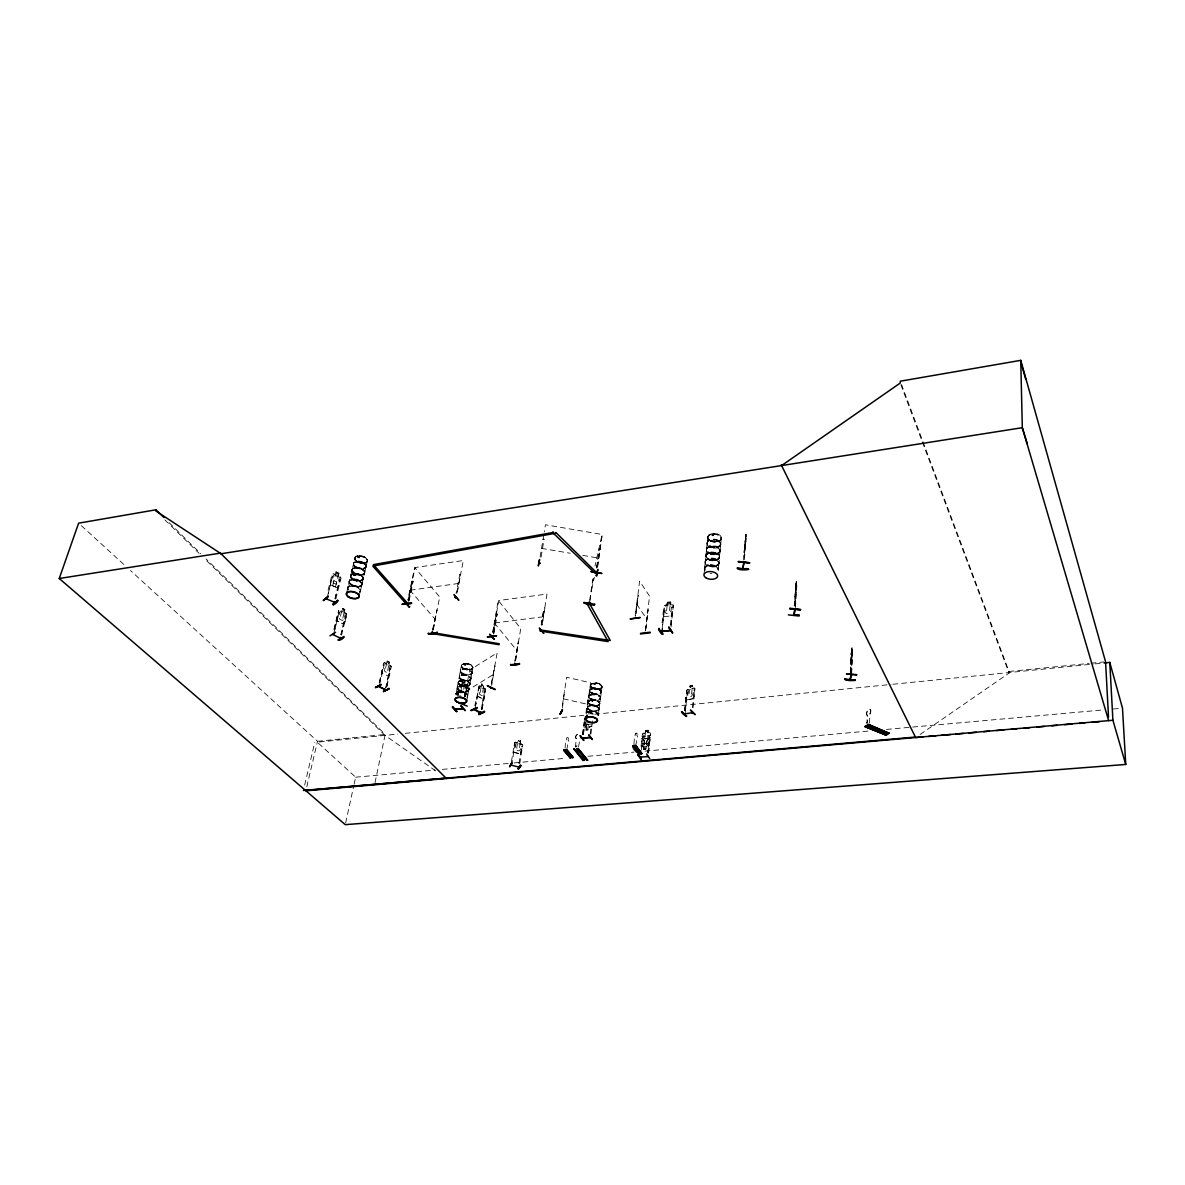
<?xml version="1.0" encoding="UTF-8"?>
<svg xmlns="http://www.w3.org/2000/svg" width="1185" height="1185" viewBox="0 0 1185 1185"><rect width="100%" height="100%" fill="white"/><g stroke="black" fill="none" stroke-linecap="round" stroke-linejoin="round"><path stroke-width="0.75" stroke-dasharray="5 3.75" d="M576.725 746.446L576.31 746.091M601.358 691.877L602.01 686.841A5.777 2.859 7.8 0 0 594.1 683.004A5.777 2.859 7.8 0 0 592.826 687.818A5.777 2.859 7.8 0 0 602.01 686.841M598.262 714.881L599.017 709.534A5.94 2.859 7.8 0 0 590.945 705.579A5.94 2.859 7.8 0 0 589.656 710.393A5.94 2.859 7.8 0 0 599.077 709.445L598.958 709.697A5.836 2.814 7.8 0 0 590.93 705.979A5.836 2.814 7.8 0 0 589.671 710.719A5.836 2.814 7.8 0 0 598.929 709.785M599.062 708.808L599.062 708.778A5.836 2.814 7.8 0 1 589.804 709.711A5.836 2.814 7.8 0 1 591.078 704.971A5.836 2.814 7.8 0 1 599.062 708.778L600.499 698.528M706.408 550.625L706.734 551.336M794.231 605.846L796.039 583.331M796.024 583.598L796.424 581.509L795.031 606.216M362.092 583.82L364.55 573.007M364.595 571.363L364.817 572.37L366.002 566.771M589.774 690.825L589.078 695.832M347.575 588.738L347.798 589.375A6.636 3.422 13.2 0 1 354.878 586.175A6.636 3.422 13.2 0 1 359.692 592.189L360.358 591.463M349.086 582.353L349.294 583.064M457.292 687.448L459.202 677.213M744.58 548.299L744.61 546.952M794.631 599.477L796.083 591.389L794.646 599.329M851.852 648.328L850.608 662.282M850.297 672.028L852.089 647.44L851.556 649.365M850.519 672.532L851.808 651.35L851.111 658.238M850.652 672.073L851.334 656.001M852.059 650.491L851.985 647.425M851.289 673.287L852.326 649.543L851.437 672.813M851.645 673.317L852.696 651.38M745.039 542.493L746.076 534.272L743.899 560.061M634.005 743.973L634.301 738.744A2.044 1.644 -37.1 0 1 635.027 735.885L635.323 733.722M745.38 544.226L744.076 552.803L744.239 550.373M744.195 552.817L744.224 550.462M351.827 570.8L352.049 571.466M795.639 587.345L795.283 592.796L795.565 591.167M794.602 605.89L796.039 585.538M796.246 584.575L796.32 581.494M795.15 605.683L796.601 583.509M795.402 607.579L796.838 585.405M795.268 595.388L795.89 590.041M363.514 578.147L360.225 574.488L353.752 573.392M869.464 723.072L869.997 713.444A3.229 1.748 -66.5 0 0 870.146 709.474A3.229 1.748 -66.5 0 0 867.227 711.133A3.229 1.748 -66.5 0 0 867.094 715.103L867.124 725.753M354.833 559.468C354.345 553.143 366.935 555.513 367.557 560.638L365.617 562.905L359.425 562.801M351.352 574.31L350.627 577.243C352.937 580.976 361.825 583.42 363.499 578.176M575.525 747.172L576.177 738.566A3.022 2.385 -39.1 0 1 577.406 734.448M743.513 560.016L745.261 540.345M745.943 534.257L744.787 545.915M744.387 559.675L746.283 538.123M852.104 657.186L850.637 664.592L851.704 660.534M565.067 748.179L565.467 743.025A2.014 1.585 -39.7 0 1 566.252 740.21L566.711 737.855L567.852 737.411M744.847 546.092L744.624 548.625M705.179 561.349L705.505 563.616M600.558 697.728A5.821 2.844 7.8 0 0 592.604 693.906A5.821 2.844 7.8 0 0 591.33 698.676A5.821 2.844 7.8 0 0 600.558 697.728L601.299 692.558M711 554.684C707.993 552.58 713.8 555.113 711.385 553.514M711.829 534.968L712.866 535.857M711.044 553.721L710.304 554.165L711.074 553.558M711.992 534.776C715.459 535.59 710.822 534.465 712.496 535.576M718.865 563.231L718.332 570.4M720.05 550.832A6.843 3.91 5.3 0 1 708.867 552.358A6.843 3.91 5.3 0 1 711.118 545.811A6.843 3.91 5.3 0 1 720.05 550.832L719.028 562.431M720.673 544.315L720.169 550.018M721.295 537.709L720.821 543.441M744.817 546.226L745.276 542.908M713.474 534.953L713.385 535.783L713.725 534.998M717.947 559.246L714.229 559.705L714.54 560.49M716.495 541.515L715.844 541.53M716.096 541.13L716.866 541.545L715.799 541.175M704.068 573.881L704.601 568.637M705.253 561.942L704.616 567.793M706.497 549.633L705.356 560.949M706.601 548.596L707.164 543.041M707.86 536.45L707.208 542.226M692.41 707.667L693.966 690.44L694.869 690.455L693.966 690.44M686.574 700.039L686.041 697.417L686.515 699.994L693.032 698.794L694.825 688.618L692.277 688.159L692.544 685.463L689.803 685.996L687.641 694.988L688.781 696.884L691.359 696.395L692.944 693.951L693.462 688.9L692.173 688.263M693.166 707.519L694.928 688.574L694.099 687.848L686.693 690.203L684.604 710.63M716.673 541.323L716.673 541.13M467.794 695.373L468.727 690.277M684.752 710.778L686.782 690.218L689.581 688.737M685.36 710.482L687.285 691.744L685.167 714.051M671.095 624.969L673.361 605.194L670.295 604.587L671.658 605.446L671.066 610.764L669.214 613.252L666.251 613.608L664.933 611.534L665.54 606.216L667.229 605.076C665.17 601.076 673.376 600.143 670.221 604.765L670.503 601.861M671.021 626.954L673.391 605.254L672.295 604.439L664.978 605.268L663.852 606.409L661.704 626.302M851.822 655.794L851.008 660.504L850.86 659.082M670.34 625.265L672.221 607.12L673.228 607.194L672.221 607.12M662.03 629.591L664.504 608.083L663.644 608.201L664.637 608.275L661.956 631.575M648.373 752.919L650.683 733.53L649.78 732.641L643.337 733.174L642.374 734.226L640.996 746.609M648.476 753.067L650.417 735.13L649.647 735.189L647.602 752.979L649.765 735.337L650.521 735.278M667.451 602.158L667.17 605.061L664.978 605.268M643.677 746.609L643.307 749.379L646.092 749.157L646.403 746.535M648.328 730.241L645.514 730.434L645.247 733.071L643.81 734.078L643.248 738.951L644.388 740.921L646.98 740.684L648.61 738.507L649.173 733.633L647.884 732.893L648.18 730.286L647.914 732.937L649.765 732.789M644.388 740.892L643.81 745.78L646.417 745.572L646.98 740.684M646.284 746.402L646.092 749.157L643.381 749.231L643.722 746.654L642.433 745.898L642.996 741.01L644.625 738.803L645.203 733.974L647.78 733.752L647.81 745.469L646.314 746.446M641.337 750.105L642.907 735.752L642.137 735.811L642.907 735.752M645.381 630.687L649.573 596.129L639.604 581.139L635.234 615.948M645.558 630.39L648.062 609.742L645.721 630.642M795.328 589.315L796.394 583.153M635.397 616.2L638.182 595.107L635.738 616.17M745.098 541.397L745.469 539.338M851.126 653.142L850.815 654.683M590.16 734.048L591.256 724.953M590.93 733.989L592.574 720.91M595.996 705.312L595.877 705.534M719.932 551.943A6.858 3.91 5.3 0 0 711 546.922A6.858 3.91 5.3 0 0 708.749 553.469A6.858 3.91 5.3 0 0 719.932 551.943L719.976 551.78M718.806 564.09L718.806 564.119A6.888 3.896 5.3 0 0 709.771 559.246A6.888 3.896 5.3 0 0 707.519 565.734A6.888 3.896 5.3 0 0 718.762 564.238L718.865 563.927M585.716 721.887L585.034 726.805L586.294 727.575M586.264 727.516L585.834 730.301L588.604 730.078L588.856 727.294M587.093 721.769L586.427 726.686L589.019 726.464M594.529 684.219C592.856 682.871 595.181 685.478 594.44 683.76M590.811 713.755L591.241 711L588.501 711.296M591.271 711.044L590.915 713.666L593.418 714.333M591.893 701.55L592.796 701.579L592.307 700.913M595.359 684.367L594.026 684.219M592.752 700.942L592.159 701.446M720.569 545.337A6.829 3.925 5.3 0 0 711.652 540.316A6.829 3.925 5.3 0 0 709.415 546.877A6.829 3.925 5.3 0 0 720.569 545.337L720.673 545.026M582.487 734.537L584.486 719.858M582.605 734.685L584.353 722.183L584.842 724.553L588.041 724.287M585.938 713.222L588.367 695.743M583.257 734.463L584.99 721.961M583.375 734.626L585.109 722.124M586.353 713.311L590.604 682.782L566.608 677.242L562.001 707.934M586.708 712.881L587.404 707.875M587.538 706.927L588.945 696.736L588.975 697.491M590.619 684.945L589.849 690.085M589.686 600.439L592.693 579.583M590.056 600.514L593.67 575.021M596.485 568.119L599.269 548.64L600.232 548.818L599.521 549.529L599.269 548.64M596.988 567.23L599.654 548.996M597.373 567.304L602.069 534.746L594.959 566.104M597.655 566.726L602.276 534.509L545.441 524.777L544.241 532.035M705.164 561.349L705.801 560.209M562.416 708.038L564.682 690.307M518.897 763.629L521.77 746.224L522.511 746.417L521.77 746.224M541.219 624.91L543.959 607.92L544.922 607.994L542.197 624.984M541.367 625.087L543.959 607.92M519.741 763.703L522.792 744.861L515.668 742.225M542.063 624.806L546.996 594.07L498.752 600.499L493.004 632.775M515.668 742.091L514.616 742.802L517.519 742.595L517.949 740.033L520.689 740.729L520.659 749.246L518.956 750.934L516.379 750.283L515.342 747.898L516.112 743.158L517.623 742.669M520.689 740.729L520.259 743.306L522.852 744.891L520.408 754.001L513.949 752.356L513.505 749.616M511.402 761.748L514.645 742.773L513.609 749.616M511.609 765.392L515.075 744.521L514.246 744.461L515.075 744.521M746.076 534.272L745.232 540.76M745.809 537.249L746.061 536.301M540.108 556.95L543.945 533.857M541.086 557.113L544.048 539.234L543.041 539.264L544.048 539.234M514.794 661.23L518.438 641.455L515.786 659.852M515.105 661.2L518.438 641.455M515.475 659.897L520.763 628.539L498.292 600.484L492.604 632.301M491.257 683.878L494.841 666L491.716 685.478M491.538 684.012L497.152 652.846L469.601 670.147L464.653 696.943M635.797 745.543L636.982 738.507A2.044 1.644 -37.1 0 0 636.923 735.722L637.145 733.559L636.064 733.041M481.258 709.148L484.65 691.136L481.466 709.06M481.91 709.489L485.302 691.477L484.458 691.225M482.117 709.385L485.643 689.877L485.05 688.515L479.481 685.656L474.785 705.816M481.569 683.893C480.932 690.707 480.562 680.249 483.998 685.093L483.376 687.789M492.916 632.257L496.559 614.526L495.863 614.082L497.137 614.008L493.715 634.227M493.316 632.746L496.471 614.289L497.285 614.185M493.567 634.034L497.137 614.008M478.621 686.174L477.555 696.276L483.125 699.165L484.472 696.943M475.126 707.949L478.888 688.115L475.97 704.275M464.416 695.965L466.816 686.915L465.305 696.039M464.55 696.128L466.075 687.004M469.66 684.989C464.905 686.841 467.379 686.633 460.802 685.567M465.113 696.661L467.675 682.797L465.379 696.795M466.742 701.002L467.616 696.321M472.889 667.51L472.015 672.636M462.728 682.042L462.194 681.182M465.409 664.444L464.816 665.037M462.061 685.063L462.55 682.442M468.89 669.258C472.237 668.34 464.624 672.487 461.291 665.703L461.558 664.918C464.787 662.282 471.808 663.319 473.008 667.599L471.008 669.436L469.23 669.051M461.439 665.6L460.461 670.577M457.44 694.973L459.084 686.174L457.588 695.136M458.328 695.047L459.528 687.73M461.172 681.582L462.343 681.953M456.936 593.241L463.32 560.52L415.135 567.526L408.218 599.906M457.425 591.73L460.609 574.384L459.78 574.503L456.092 593.359M578.487 746.905L580.161 738.314M566.741 749.735L568.059 742.802A2.014 1.585 -39.7 0 0 568.089 740.047L568.415 737.974M432.54 629.946L436.865 609.979L433.266 630.39M432.851 629.902L436.865 609.979M432.955 630.42L439.709 596.988L414.661 567.511L407.758 599.891M375.023 782.633L385.199 734.463L206.027 558.861M386.769 686.574L390.132 668.147L385.688 688.026M386.962 686.471L391.198 666.903L390.62 665.526L384.755 662.593L383.822 663.2M408.188 600.395L412.38 581.435L413.18 581.331L408.855 601.684M408.499 600.351L412.484 581.687L411.743 581.228L412.484 581.687M408.677 601.491L413.017 581.139L412.202 581.242M387.139 660.934L386.517 663.6L385.14 663.807L384.073 668.725L384.858 671.48L387.199 672.665L388.902 671.184L389.954 666.266L388.902 664.755L389.406 662.163M388.902 664.755L389.569 662.089L387.08 660.815L386.517 663.437M385.88 687.922L390.132 668.147M379.259 682.797L383.362 664.711L384.044 665.052L379.17 686.752M379.452 682.708L383.807 663.096L384.755 662.593M345.65 822.894L353.723 785.966M354.108 784.218L355.648 777.182L317.299 742.195L397.893 734.078M795.92 585.005L796.127 583.435M591.611 589.3L594.366 577.273M596.722 566.978L598.692 558.387M364.165 563.127L363.143 563.023M359.218 595.907L360.373 590.945M361.84 584.62L360.64 590.204L360.433 589.33M367.439 560.535L366.239 565.986M306.782 786.825L317.506 741.306L130.483 570.548M359.751 580.309L358.936 580.68L359.988 580.754M363.899 562.993L363.099 562.786L363.78 563.275M344.124 612.364L344.939 609.579L342.287 608.186L341.65 611.06L340.154 611.238L338.954 616.289L339.769 619.163L342.258 620.466L344.109 618.985L345.309 613.919L344.302 612.275M354.404 574.784L353.782 575.258L355.263 574.977M357.633 557.143L358.862 557.439M304.663 785.107L314.795 742.284M340.836 634.79L345.457 615.889L341.028 634.671M354.789 574.592L355.411 575.273M358.611 557.661L359.292 557.143L358.462 556.817M341.576 635.16L346.642 614.615M345.013 621.903L346.731 614.63L346.02 613.178L339.754 609.979L338.762 610.586M334.14 629.22L338.732 610.468M344.939 621.844L343.398 624.184L337.118 620.925L338.821 610.542M333.889 633.131L338.969 612.497L338.051 612.23L333.963 629.339M334.881 629.605L338.969 612.497M346.598 592.9L355.011 557.542M335.488 586.96L338.969 573.051L336.007 571.718L332.704 585.731M338.303 575.806L338.969 573.051M334.97 598.795L339.769 579.45L335.133 598.662M335.799 599.151L341.028 578.117L340.214 576.665L333.252 573.614L332.067 574.177L327.267 593.478M351.797 570.311L352.76 568.519M353.5 563.201L353.53 565.275M347.531 588.234L347.975 587.005M350.419 576.236L353.737 573.392L351.323 574.562M327.238 597.344L332.526 576.236L331.696 575.866M328.245 593.7L332.526 576.236M353.456 575.081L354.611 574.681M359.573 557.617L358.329 556.654M366.032 567.156L366.032 565.126M364.595 573.392L364.832 572.518M360.418 591.315L360.655 590.441M361.884 584.99L362.121 584.131M635.308 734.019L636.108 733.1M719.576 557.439L718.969 558.668L719.295 555.558M705.771 555.321L710.393 552.24M459.35 676.487L460.298 671.273L460.417 672.043M365.78 567.645A6.473 3.407 13.4 0 0 358.018 562.06A6.473 3.407 13.4 0 0 355.159 567.393A6.473 3.407 13.4 0 0 365.78 567.645L365.943 567.334A6.577 3.466 13.4 0 0 358.077 561.631A6.577 3.466 13.4 0 0 355.174 567.052A6.577 3.466 13.4 0 0 365.958 567.304L365.884 567.422M352.345 574.014L353.678 573.673A6.488 3.392 13.3 0 0 364.328 573.866L364.491 573.57A6.592 3.451 13.3 0 0 356.611 567.882A6.592 3.451 13.3 0 0 353.693 573.273A6.592 3.451 13.3 0 0 364.506 573.54L363.839 574.295M361.632 585.479A6.518 3.377 13.3 0 0 353.797 579.939A6.518 3.377 13.3 0 0 350.938 585.212A6.518 3.377 13.3 0 0 361.632 585.479L361.692 585.301M851.526 650.298L851.822 649.276M851.023 653.202L852.43 649.543M851.956 650.417L852.415 649.647M470.756 679.242L468.934 689.744M720.11 551.558L719.488 552.58L720.036 551.662A6.962 3.985 5.3 0 1 708.719 553.128A6.962 3.985 5.3 0 1 711 546.478A6.962 3.985 5.3 0 1 720.08 551.573L719.858 549.129M471.867 673.273L470.919 678.546M456.151 693.506L457.129 688.204L457.247 688.944M460.269 670.947L460.743 669.94M459.632 675.835L459.306 677.953M458.106 682.471L458.447 681.523M457.084 687.833L457.514 686.915M455.958 693.817L456.358 692.944M461.069 681.538L462.017 681.301M461.439 681.538L462.254 681.301M363.277 579.05L360.136 580.976M471.571 674.013L472.045 673.006M470.489 679.909L470.949 678.916M469.615 685.197L469.971 684.249M468.934 689.907L468.564 690.722M693.032 698.794L694.188 695.847M360.21 591.641L360.196 591.67A6.547 3.362 13.2 0 0 353.945 586.427A6.547 3.362 13.2 0 0 347.783 589.715M649.884 740.536L648.639 743.217L649.765 740.477M641.766 739.025L642.981 736.315L649.499 735.781L650.091 738.359L649.424 735.87M641.855 739.04L643.07 736.433L649.543 735.826M671.125 615.889L672.547 612.912L671.125 615.889L663.63 616.763L663.008 614.097M464.431 695.017C467.942 688.13 463.705 699.313 459.691 695.565M349.412 580.798L349.99 580.132M601.299 692.558L601.313 692.529A5.895 2.903 7.8 0 0 593.3 688.559A5.895 2.903 7.8 0 0 591.996 693.432A5.895 2.903 7.8 0 0 601.358 692.455L600.913 693.225M589.745 690.262L590.219 689.433M588.915 696.202L589.404 695.373M588.115 701.905L589.33 700.365M587.375 707.252L587.849 706.453M598.084 688.841L597.699 688.9M595.329 705.742C598.129 705.282 590.115 706.749 588.56 703.549L588.16 702.512L590.486 704.69L596.277 705.653M600.114 699.165L600.602 698.35A5.91 2.888 7.8 0 0 592.47 694.499A5.91 2.888 7.8 0 0 591.182 699.357A5.91 2.888 7.8 0 0 600.558 698.395M599.447 704.601L599.891 702.883M598.632 710.215L599.092 709.43M361.706 585.301L361.795 585.168A6.621 3.422 13.3 0 0 353.871 579.509A6.621 3.422 13.3 0 0 350.953 584.872A6.621 3.422 13.3 0 0 361.81 585.138L361.158 585.879M585.434 726.449L588.027 724.109L589.152 726.375L589.982 726.049M707.075 547.885L706.393 550.373M520.363 753.897L521.696 751.631M705.134 566.904L704.823 570.341A7.006 3.94 5.4 0 1 710.881 565.408A7.006 3.94 5.4 0 1 718.258 570.563M718.317 564.845L718.688 561.453M388.265 676.087L389.643 673.954M389.776 673.984L388.295 676.205L382.414 673.228L382.207 670.206M513.949 752.356L520.393 753.853M718.984 558.431L714.703 560.475M707.712 541.308L707.371 544.73M467.468 696.706L467.69 694.795M720.139 545.929L720.495 542.523M337.444 587.79L339.132 585.508M330.63 584.709L330.393 581.613L330.482 584.812L337.488 587.923L339.221 585.568M591.67 687.389L590.486 685.048C592.915 681.39 601.343 682.412 602.113 686.959L600.928 688.292L598.366 688.47M353.545 563.068L354.241 562.283M359.099 557.735L359.025 557.424M347.812 587.227L348.479 586.486M365.291 568.074L365.987 567.289M642.463 734.256L645.336 733.145L645.514 730.434M648.225 746.254L649.173 745.306M459.128 686.219L461.987 684.989M591.893 726.242L584.353 727.768L583.538 726.968M591.848 726.198L588.945 727.383L590.411 726.346M340.436 579.954L339.621 579.598M458.402 681.745L459.113 680.916M335.281 574.532L333.696 574.873L332.422 580.058L333.37 582.946L336.155 584.175L338.184 582.62L339.428 577.45L338.169 575.866M330.482 584.812L337.532 587.879M340.169 576.71L340.865 578.161M712.259 534.628L712.244 535.427M709.963 553.736L710.867 553.543M706.201 557.024L709.682 559.69L714.777 560.105M588.53 701.179L590.382 700.187M599.462 704.408L595.996 705.949M920.153 734.433L1009.057 673.11L1009.028 671.495L901.592 384.651M465.661 691.507L493.33 674.561M495.108 666.118L494.352 666.281M336.94 617.785L337.177 620.881L343.428 624.021M346.02 613.178L346.731 614.63M346.005 616.378L345.279 615.993M866.413 722.82L867.553 722.361L866.605 722.894M384.044 665.052L383.17 664.815M390.62 665.526L391.302 666.903M382.414 673.228L382.355 670.206M355.278 575.525L353.708 575.362M478.236 687.774L478.888 688.115M483.465 687.744L484.458 689.255L483.584 694.158L482.028 695.654L479.807 694.499L479.007 691.773L479.881 686.856L481.228 686.604M485.657 689.907L485.006 688.589M708.763 552.595L706.393 554.047L705.712 556.091M464.801 664.311L464.95 665.081M710.97 554.462L711.726 554.521M714.822 560.327L713.177 560.549M459.084 681.123C462.402 679.153 467.853 680.116 469.808 683.626M459.099 681.153L462.817 680.397L467.245 681.39M462.861 681.716L461.483 681.997M468.964 685.597L462.224 685.834L458.269 683.108M589.33 700.35L594.766 699.772L599.432 702.275L594.722 700.024L590.397 700.157M598.692 704.986L595.877 705.949M356.552 556.224L357.885 555.883M708.749 552.788A6.962 3.985 5.3 0 0 720.11 551.232A6.962 3.985 5.3 0 0 711.044 546.137A6.962 3.985 5.3 0 0 708.749 552.788L712.155 552.417M465.72 665.259L464.846 665.229M689.937 686.115L692.499 685.611M686.589 699.891L692.929 698.661M595.122 684.634L594.233 684.604M410.306 590.174L458.847 583.42M460.772 574.592L459.78 574.503M494.738 622.954L543.352 616.763M667.496 602.217L670.651 601.817M467.201 685.3L464.639 684.634L465.113 682.012L462.431 682.323L459.602 690.929L460.55 692.884L463.068 692.618L464.801 690.351L465.705 685.448L464.683 684.678M466.416 684.486L460.121 685.137M466.209 687.167L466.964 687.078M317.506 741.306L385.199 734.463M1009.028 671.495L1089.178 663.407M1090.985 663.215L1103.739 661.941M405.255 733.337L583.761 715.37M594.796 714.259L891.076 684.426M892.912 684.249L1093.266 664.074M1095.103 663.896L1104.287 662.963M355.648 777.182L434.91 770.043M442.286 769.391L512.335 763.081M514.186 762.918L565.793 758.267M587.923 756.282L634.005 752.134M645.055 751.142L868.101 731.071M886.543 729.412L1104.064 709.845M1113.278 709.015L1120.654 708.349M588.19 713.933L592.663 713.459L593.552 714.333M591.285 724.079L584.768 724.642M584.398 727.812L586.19 727.664M642.151 743.602L648.55 743.084M648.639 743.217L642.077 743.691L641.559 741.217M712.555 534.716L713.326 535.072M359.114 557.868L358.359 557.794M362.728 563.334L364.269 563.245M710.496 552.136A6.843 3.881 5.3 0 1 719.413 557.113A6.843 3.881 5.3 0 1 708.26 558.624A6.843 3.881 5.3 0 1 710.496 552.136L715.725 552.728L718.466 554.254M363.202 577.391L360.151 574.755L353.693 573.644A6.488 3.392 13.3 0 1 356.552 568.296A6.488 3.392 13.3 0 1 364.328 573.866M354.907 575.658L354.152 575.584M360.181 580.754L353.752 579.658L350.701 577.021M464.535 663.585L465.972 663.526A5.806 2.859 10.4 0 1 472.608 668.207A5.806 2.859 10.4 0 1 462.876 667.881A5.806 2.859 10.4 0 1 466.016 663.556M598.543 689.003L591.7 687.404M712.985 534.642L712.17 534.924M712.155 552.388L718.451 554.536M713.177 560.579L708.126 559.32L705.727 556.12M355.307 573.57A6.488 3.377 13.3 0 1 363.099 579.109A6.488 3.377 13.3 0 1 352.449 578.843A6.488 3.377 13.3 0 1 355.307 573.57L356.922 573.747M541.53 548.374L570.222 553.247M582.768 555.395L598.899 558.135M563.408 698.809L587.597 704.334M595.566 688.87L592.781 688.026A5.821 2.874 7.8 0 1 594.07 683.167A5.821 2.874 7.8 0 1 602.024 687.033A5.821 2.874 7.8 0 1 592.781 688.011M361.084 563.171L356.552 561.409L354.641 558.505M598.514 683.434L599.832 683.952M362.773 556.358L364.328 556.965M869.997 713.444L870.16 713.518A3.229 1.748 -66.5 0 0 870.308 709.548A3.229 1.748 -66.5 0 0 867.39 711.193A3.229 1.748 -66.5 0 0 867.242 715.177L867.272 722.272M333.918 580.709L336.703 581.953M336.022 571.896L338.791 573.14M335.177 575.54L337.947 576.784M477.629 696.217L483.154 699.017M342.287 608.364L344.776 609.653M460.817 685.537L458.225 683.345M467.231 681.419L469.275 682.827M470.356 664.548L471.511 665.215M356.566 561.379L357.885 562.164M357.988 557.468L357.663 557.291M706.941 558.194L708.141 559.29A6.888 3.925 5.3 0 0 719.399 557.779A6.888 3.925 5.3 0 0 710.408 552.758A6.888 3.925 5.3 0 0 708.156 559.29M435.621 770.828L385.007 735.381L204.412 558.565M81.35 525.666L125.032 565.556M169.144 522.703L200.754 553.691M164.863 519.845L199.139 553.395M457.766 693.21L458.151 695.788M409.832 590.16L435.206 619.311M718.495 554.284L719.28 555.528M494.278 622.94L517.03 650.669M575.792 746.135L576.991 745.913M721.087 536.716C718.614 531.428 704.142 532.954 708.793 539.679C711.874 542.967 722.657 542.908 721.102 536.731M576.177 738.566L576.251 738.655A3.022 2.385 -39.1 0 1 578.043 734.033M640.937 746.046L641.811 746.891L648.299 746.387L649.291 745.38M636.7 604.276L646.788 619.103M469.349 682.59L469.971 684.189M599.477 702.053L599.847 703.875M590.5 685.834L590.915 686.619M718.051 568.163L718.362 569.007M900.881 384.755L1009.057 673.11M599.092 708.334L599.136 709.252M598.262 714.288L598.321 715.266M361.899 582.976L362.121 583.983M663.082 614.008L663.748 616.718M466.816 697.269A5.984 2.844 10.3 0 0 462.95 692.307A5.984 2.844 10.3 0 0 456.092 694.795L456.003 694.277A5.881 2.8 10.3 0 1 463.602 692.899A5.881 2.8 10.3 0 1 466.668 697.58M455.958 693.98L456.106 694.914M457.084 687.996L457.232 688.944M458.151 682.293L458.21 683.315M469.852 683.419L469.912 684.441M470.815 677.776L470.963 678.753M471.897 671.865L472.045 672.843M795.076 593.759L795.135 595.151M587.404 707.756L587.434 708.526L587.36 707.415M588.886 696.365L588.901 697.121M588.145 701.727L588.115 702.735M589.789 691.551L589.715 690.425L589.715 691.196M850.519 662.208L850.637 664.592M601.358 691.136L601.417 692.262M600.558 697.076L600.617 698.202M456.817 694.914A5.881 2.814 10.3 0 1 458.491 691.581A5.881 2.814 10.3 0 1 465.972 692.825A5.881 2.814 10.3 0 1 466.86 696.573M456.151 694.499A5.984 2.859 10.3 0 1 463.009 691.996A5.984 2.859 10.3 0 1 466.86 696.958M711.874 573.688A6.903 3.881 5.4 0 1 710.082 573.51M704.882 570.652A6.903 3.881 5.4 0 1 709.948 565.882A6.903 3.881 5.4 0 1 718.228 569.941M704.971 569.541A6.917 3.881 5.4 0 1 710.956 564.727A6.917 3.881 5.4 0 1 718.243 569.822M704.853 569.941A7.006 3.94 5.4 0 1 710.911 565.067A7.006 3.94 5.4 0 1 718.303 570.222M348.701 589.597A6.532 3.362 13.2 0 1 350.079 585.479A6.532 3.362 13.2 0 1 358.314 586.856A6.532 3.362 13.2 0 1 359.766 591.448M348.523 589.967A6.636 3.422 13.2 0 1 349.93 585.79A6.636 3.422 13.2 0 1 358.3 587.197A6.636 3.422 13.2 0 1 359.766 591.863M587.701 712.644A5.866 2.814 7.8 0 1 594.544 712.452A5.866 2.814 7.8 0 1 598.129 715.799M586.96 712.526A5.94 2.844 7.8 0 1 593.937 711.548A5.94 2.844 7.8 0 1 598.307 715.148M587.093 712.215A5.851 2.8 7.8 0 1 594.677 711.444A5.851 2.8 7.8 0 1 597.877 715.459M587.686 712.274A5.955 2.844 7.8 0 1 594.618 712.067A5.955 2.844 7.8 0 1 598.262 715.459M691.951 686.1L690.203 687.33L691.951 686.1M692.084 689.166L691.566 694.217L689.003 694.721L689.522 689.67L692.084 689.166M669.925 602.41L669.806 603.358L667.91 603.595L668.014 602.647L669.925 602.41M670.073 605.654L669.481 610.956L666.518 611.327L667.111 606.024L670.073 605.654M644.033 747.928L643.929 748.816L645.603 748.683L645.692 747.809L644.033 747.928M646.018 730.908L645.914 731.767L647.573 731.634L647.677 730.76L646.018 730.908M586.575 728.849L586.457 729.723L588.13 729.59L588.249 728.701L586.575 728.849M588.945 711.726L588.827 712.585L590.486 712.437L590.604 711.578L588.945 711.726M517.475 743.513L516.719 748.253L519.282 748.905L520.037 744.165L517.475 743.513M518.423 740.684L519.934 741.943L518.423 740.684M481.066 687.478L480.192 692.381L482.399 693.536L483.273 688.633L481.066 687.478M482.014 684.634L483.273 686.248L482.014 684.634M461.854 685.878L460.935 690.781L463.453 690.5L464.372 685.611L461.854 685.878M462.876 682.782L462.713 683.656L464.49 682.604L462.876 682.782M387.465 661.585L388.769 663.23L387.465 661.585M388.71 665.629L387.658 670.547L385.318 669.362L386.384 664.444L388.71 665.629M471.823 673.391L471.837 673.421A5.925 2.903 10.3 0 1 461.809 673.154A5.925 2.903 10.3 0 1 465.009 668.77A5.925 2.903 10.3 0 1 471.749 673.51L471.837 673.332M470.741 679.301L470.741 679.331A5.94 2.888 10.3 0 1 460.698 679.049A5.94 2.888 10.3 0 1 463.898 674.695A5.94 2.888 10.3 0 1 470.652 679.405L470.741 679.272M344.287 609.845L344.065 610.734L342.465 609.905L342.687 609.001L344.287 609.845M343.976 613.223L342.776 618.289L340.288 616.985L341.487 611.934L343.976 613.223M349.249 581.05L349.027 581.924L349.264 581.05M336.466 572.533L336.244 573.466L338.021 574.251L338.243 573.333L336.466 572.533M643.366 739.707L644.847 742.654L642.744 745.809L645.381 743.217L647.395 745.439L646.003 742.58L648.195 739.41L645.469 742.062L643.366 739.707M647.217 738.625L644.625 738.833L647.217 738.596M460.654 679.686A5.851 2.844 10.3 0 0 470.445 680.027A5.851 2.844 10.3 0 0 463.794 675.391A5.851 2.844 10.3 0 0 460.654 679.686M460.639 679.361A5.94 2.888 10.3 0 0 470.593 679.716A5.94 2.888 10.3 0 0 463.839 674.991A5.94 2.888 10.3 0 0 460.639 679.361M459.721 684.634A5.851 2.829 10.3 0 0 469.527 684.989A5.851 2.829 10.3 0 0 462.876 680.368A5.851 2.829 10.3 0 0 459.721 684.634M459.795 684.293A5.836 2.814 10.3 0 0 469.571 684.649A5.836 2.814 10.3 0 0 462.935 680.042A5.851 2.829 10.3 0 0 459.795 684.308A5.851 2.829 10.3 0 0 469.586 684.663A5.851 2.829 10.3 0 0 462.935 680.042A5.836 2.814 10.3 0 0 459.795 684.293M462.787 668.37A5.806 2.859 10.4 0 0 472.504 668.695A5.806 2.859 10.4 0 0 465.927 664.059A5.806 2.859 10.4 0 0 462.787 668.37M462.817 668.073A5.851 2.874 10.4 0 0 472.608 668.399A5.851 2.874 10.4 0 0 465.972 663.718A5.851 2.874 10.4 0 0 462.817 668.073M461.75 673.465A5.925 2.903 10.3 0 0 471.689 673.806A5.925 2.903 10.3 0 0 464.95 669.081A5.925 2.903 10.3 0 0 461.75 673.465M460.832 678.694A5.851 2.844 10.3 0 0 470.638 679.035A5.851 2.844 10.3 0 0 463.987 674.398A5.851 2.844 10.3 0 0 460.832 678.694M461.75 673.776A5.836 2.859 10.3 0 0 471.541 674.117A5.836 2.859 10.3 0 0 464.905 669.466A5.836 2.859 10.3 0 0 461.75 673.776M461.943 672.799A5.836 2.859 10.3 0 0 471.719 673.139A5.836 2.859 10.3 0 0 465.083 668.473A5.836 2.859 10.3 0 0 461.943 672.799M459.632 685.182A5.836 2.814 10.3 0 0 469.408 685.537A5.836 2.814 10.3 0 0 462.772 680.931A5.836 2.814 10.3 0 0 459.632 685.182M458.58 690.337A5.969 2.859 10.3 0 0 468.579 690.707A5.969 2.859 10.3 0 0 461.78 686.011A5.969 2.859 10.3 0 0 458.58 690.337M458.595 690.662A5.881 2.814 10.3 0 0 468.43 691.018A5.881 2.814 10.3 0 0 461.735 686.411A5.881 2.814 10.3 0 0 458.595 690.662M458.639 690.025A5.969 2.859 10.3 0 0 468.638 690.396A5.969 2.859 10.3 0 0 461.839 685.7A5.969 2.859 10.3 0 0 458.639 690.025M458.773 689.67A5.866 2.814 10.3 0 0 468.608 690.025A5.866 2.814 10.3 0 0 461.928 685.404A5.866 2.814 10.3 0 0 458.773 689.67M708.2 559.053A6.858 3.896 5.3 0 0 719.384 557.542A6.858 3.896 5.3 0 0 710.452 552.551A6.858 3.896 5.3 0 0 708.2 559.053M710.082 540.286A6.799 3.94 5.2 0 0 721.191 538.731A6.799 3.94 5.2 0 0 712.318 533.709A6.799 3.94 5.2 0 0 710.082 540.286M710.037 540.834A6.784 3.925 5.2 0 0 721.117 539.293A6.784 3.925 5.2 0 0 712.274 534.272A6.799 3.94 5.2 0 0 710.022 540.849A6.799 3.94 5.2 0 0 721.132 539.308A6.799 3.94 5.2 0 0 712.259 534.287A6.784 3.925 5.2 0 0 710.037 540.834M709.385 546.537A6.947 3.999 5.3 0 0 720.717 544.981A6.947 3.999 5.3 0 0 711.667 539.871A6.947 3.999 5.3 0 0 709.385 546.537M709.415 546.196A6.947 3.999 5.3 0 0 720.747 544.641A6.947 3.999 5.3 0 0 711.696 539.53A6.947 3.999 5.3 0 0 709.415 546.196M709.519 545.781A6.829 3.925 5.3 0 0 720.673 544.241A6.829 3.925 5.3 0 0 711.77 539.219A6.829 3.925 5.3 0 0 709.519 545.781M708.156 559.601A6.843 3.881 5.3 0 0 719.325 558.105A6.843 3.881 5.3 0 0 710.393 553.114A6.843 3.881 5.3 0 0 708.156 559.601M707.489 565.393A6.991 3.955 5.3 0 0 718.91 563.867A6.991 3.955 5.3 0 0 709.785 558.802A6.991 3.955 5.3 0 0 707.489 565.393M707.534 565.052A6.991 3.955 5.3 0 0 718.939 563.527A6.991 3.955 5.3 0 0 709.815 558.461A6.991 3.955 5.3 0 0 707.534 565.052M707.638 564.623A6.888 3.896 5.3 0 0 718.865 563.127A6.888 3.896 5.3 0 0 709.889 558.12A6.888 3.896 5.3 0 0 707.638 564.623M356.641 561.157A6.443 3.422 13.4 0 0 367.217 561.409A6.443 3.422 13.4 0 0 359.499 555.809A6.473 3.436 13.4 0 0 356.611 561.186A6.473 3.436 13.4 0 0 367.231 561.423A6.473 3.436 13.4 0 0 359.485 555.824A6.443 3.422 13.4 0 0 356.641 561.157M352.552 578.487A6.473 3.377 13.3 0 0 363.158 578.754A6.473 3.377 13.3 0 0 355.396 573.214A6.473 3.377 13.3 0 0 352.552 578.487M356.522 561.675A6.429 3.407 13.4 0 0 367.083 561.927A6.429 3.407 13.4 0 0 359.381 556.343A6.429 3.407 13.4 0 0 356.522 561.675M353.93 572.562A6.488 3.407 13.3 0 0 364.565 572.829A6.503 3.407 13.3 0 0 356.789 567.245A6.503 3.407 13.3 0 0 353.915 572.562A6.503 3.407 13.3 0 0 364.58 572.829A6.488 3.407 13.3 0 0 356.803 567.26A6.488 3.407 13.3 0 0 353.93 572.562M353.767 572.947A6.592 3.451 13.3 0 0 364.58 573.214A6.592 3.451 13.3 0 0 356.685 567.556A6.592 3.451 13.3 0 0 353.767 572.947M355.248 566.741A6.577 3.466 13.4 0 0 366.032 566.993A6.577 3.466 13.4 0 0 358.166 561.32A6.577 3.466 13.4 0 0 355.248 566.741M355.396 566.341A6.473 3.407 13.4 0 0 366.017 566.593A6.473 3.407 13.4 0 0 358.27 561.009A6.473 3.407 13.4 0 0 355.396 566.341M352.33 579.421A6.473 3.377 13.3 0 0 362.951 579.687A6.473 3.377 13.3 0 0 355.174 574.147A6.473 3.377 13.3 0 0 352.33 579.421M352.375 579.095A6.532 3.407 13.3 0 0 363.069 579.361A6.532 3.407 13.3 0 0 355.248 573.777A6.532 3.407 13.3 0 0 352.375 579.095M351.027 584.546A6.621 3.436 13.3 0 0 361.884 584.812A6.621 3.436 13.3 0 0 353.945 579.184A6.621 3.436 13.3 0 0 351.027 584.546M351.19 584.146A6.518 3.377 13.3 0 0 361.869 584.427A6.518 3.377 13.3 0 0 354.048 578.872A6.518 3.377 13.3 0 0 351.19 584.146M591.182 699.683A5.821 2.844 7.8 0 0 600.425 698.72A5.821 2.844 7.8 0 0 592.456 694.899A5.821 2.844 7.8 0 0 591.182 699.683M590.5 704.66A5.821 2.829 7.8 0 0 599.728 703.727A5.821 2.829 7.8 0 0 591.774 699.905A5.821 2.829 7.8 0 0 590.5 704.66M590.56 704.32A5.806 2.814 7.8 0 0 599.773 703.372A5.806 2.814 7.8 0 0 591.833 699.58A5.806 2.814 7.8 0 0 590.56 704.32M592.767 688.307A5.777 2.859 7.8 0 0 601.936 687.33A5.777 2.859 7.8 0 0 594.041 683.493A5.777 2.859 7.8 0 0 592.767 688.307A5.762 2.844 7.8 0 0 601.936 687.33A5.762 2.844 7.8 0 0 594.041 683.508A5.762 2.844 7.8 0 0 592.767 688.307M592.011 693.743A5.806 2.844 7.8 0 0 601.225 692.781A5.806 2.844 7.8 0 0 593.285 688.944A5.806 2.844 7.8 0 0 592.011 693.743M591.226 699.061A5.91 2.888 7.8 0 0 600.602 698.083A5.91 2.888 7.8 0 0 592.515 694.203A5.91 2.888 7.8 0 0 591.226 699.061M592.041 693.136A5.895 2.903 7.8 0 0 601.402 692.158A5.895 2.903 7.8 0 0 593.329 688.248A5.895 2.903 7.8 0 0 592.041 693.136M592.144 692.766A5.806 2.859 7.8 0 0 601.358 691.788A5.806 2.859 7.8 0 0 593.418 687.952A5.806 2.859 7.8 0 0 592.144 692.766M590.441 705.208A5.806 2.814 7.8 0 0 599.654 704.26A5.806 2.814 7.8 0 0 591.7 700.468A5.806 2.814 7.8 0 0 590.441 705.208M590.456 704.897A5.851 2.844 7.8 0 0 599.743 703.949A5.851 2.844 7.8 0 0 591.73 700.128A5.851 2.844 7.8 0 0 590.456 704.897M589.7 710.082A5.94 2.859 7.8 0 0 599.106 709.148A5.94 2.859 7.8 0 0 590.989 705.268A5.94 2.859 7.8 0 0 589.7 710.082"/><path stroke-width="1.5" d="M800.542 609.786L789.714 608.586M407.388 604.35L408.529 603.609M851.778 674.62L850.193 679.716L850.386 678.546M650.15 632.197L640.492 633.338M855.14 679.775C855.688 680.931 843.927 681.138 844.935 678.649M856.696 674.65L846.446 673.85L856.696 674.976M749.631 562.949L738.433 561.409M515.12 664.296L514.72 663.17M456.358 597.699L455.277 597.033M738.403 561.779L749.675 562.771L738.388 561.912M789.728 608.246L800.556 609.416M793.624 614.585L799.223 615.208L799.12 616.037L788.351 614.867M644.981 633.264L644.966 632.375M737.411 567.704C736.181 571.333 755.911 569.481 745.38 568.563M855.022 680.516L844.831 679.405M855.111 680.175L844.905 679.049M799.208 615.296L793.831 614.719M695.002 714.318L690.825 710.2M492.205 637.249L493.286 636.093M691.64 712.615L692.692 712.674L691.699 712.052M691.862 712.215L692.647 712.659L684.204 713.992M686.441 716.318C677.879 706.527 682.56 715.325 686.589 715.903M591.078 571.792L601.921 573.466L591.122 571.422M668.933 627.221L672.532 632.686M672.591 632.716L668.903 627.546M672.473 633.175L668.873 627.191M669.569 629.857L669.688 630.42M647.988 756.43L647.173 755.971M661.985 631.62L662 630.761M659.127 628.361C657.438 629.294 662.282 635.575 662.815 633.842M649.78 758.593L646.61 753.956M641.115 759.2L638.019 754.667L641.218 758.859M640.552 756.489L639.604 757.082M640.004 617.415L630.079 618.94L639.944 617.755M592.219 739.218L588.827 734.833M589.582 737.633L589.538 736.922M586.975 715.148L584.62 719.754L586.96 715.503M583.672 740.373L580.25 735.589L583.746 739.929M585.375 716.925L585.657 717.784M584.205 602.247C582.99 604.054 595.3 606.024 594.663 604.054M589.449 602.187L589.182 603.609L589.804 602.247M595.818 572.785L595.862 571.644M595.729 572.518L596.099 571.629M597.773 569.422L596.796 575.895L596.262 575.288M553.039 531.739L553.899 533.739L594.707 573.007L596.588 571.792M596.144 572.873L597.062 571.851M541.338 630.924L540.404 631.027L540.656 630.005L610.245 640.463L588.841 602.35M562.431 709.919L560.016 714.185L562.223 709.933M561.986 711.622L561.912 711.77M560.268 714.244L562.519 709.593M596.485 572.548L555.824 532.465M518.126 768.576L520.882 765.569L518.512 769.08M540.256 630.257L540.36 631.072L608.127 641.603L586.782 603.254L588.738 603.091M520.482 765.036L518.141 768.961L520.882 765.54M543.426 633.042L539.279 628.035L543.826 633.397M509.713 766.458L511.535 763.184M511.92 763.214L509.535 766.813L512.024 762.903M538.449 565.512L539.634 559.498M584.131 602.706L594.589 604.543M510.572 664.37C510.098 666.103 520.348 664.889 519.46 663.378M743.721 562.623L742.699 568.77L744.224 562.682M487.316 685.641L495.182 689.329M490.546 687.67L491.345 688.041M481.228 713.074C463.379 702.261 484.339 716.732 480.651 712.126M480.666 712.792L480.843 712.037M494.5 639.07C490.427 637.397 486.057 628.731 494.382 639.426M487.376 637.086L496.545 635.678M484.413 711.252L478.681 713.977M477.037 707.949L470.904 710.482L477.111 707.489M471.275 710.556L476.977 707.845M487.479 636.775L496.456 636.152M475.185 709.134L474.474 709.326M467.26 706.082L459.158 703.075M462.106 707.963L462.254 708.126M464.12 703.92L463.839 703.786M465.172 710.333L460.98 705.771M538.301 565.897L539.412 559.913M538.997 563.142L540.005 563.008M456.862 711.252L452.714 706.645M455.84 708.793L455.692 708.645M458.699 599.951L454.018 594.633L458.714 600.351M428.289 633.175C427.8 634.953 438.094 633.634 437.176 632.079M432.481 633.116L432.081 631.946M432.762 633.012L432.392 631.901M409.832 606.557L409.24 607.09L404.366 601.521M411.491 603.446L402.159 604.32L411.595 602.958M388.976 688.263L389.302 688.929L383.57 691.122M408.366 603.417L406.648 604.424L372.727 566.06L555.691 533.235M380.8 684.619L375.378 687.537L381.289 684.412M789.699 608.749L800.527 609.919M793.594 614.985L794.779 609.431M794.009 615.089L795.328 609.49M1104.287 662.963L1109.782 662.415L1122.491 708.186L1125.75 764.458L345.265 824.656L59.25 578.502L78.61 523.178L155.976 509.787L163.871 517.534M343.813 636.478C345.279 637.752 338.184 641.752 338.332 639.707M338.214 640.167L343.783 636.863L338.377 639.767M340.865 638.626L340.08 637.574M340.095 638.256L340.273 637.456M341.043 638.508L332.644 634.449L333.889 634.197M329.978 635.841L335.592 632.272M337.532 600.128C339.117 601.284 332.778 606.083 332.97 604.143M332.866 604.617L337.503 600.514L333.029 604.217M334.2 602.35L334.333 601.506M596.188 575.792L597.788 569.837M328.23 596.588L323.194 600.41L328.349 596.114M323.698 600.632L328.156 596.47M155.976 509.787L155.635 510.809L221.077 553.765M686.085 716.421L681.508 711.904M886.069 735.174L864.976 726.657L866.013 726.109M867.524 725.279L888.172 734.033L867.479 725.279L889.254 733.411L868.338 724.465L889.254 733.411M886.306 735.026L865.183 726.375L886.721 734.774L885.906 735.055M658.534 628.865L662.711 634.212M583.612 740.299L580.206 735.885M452.581 707.001L456.847 711.652M411.462 603.313L402.189 604.291M409.24 607.075L404.766 601.417M510.868 765.051L519.267 767.184M851.23 674.65L849.823 679.612M381.126 684.752L375.778 687.611M865.02 726.672L886.113 735.1M886.513 734.73L865.791 726.035L886.721 734.774M888.987 733.396L868.294 724.642M491.242 688.1L490.812 688.337M635.412 745.75C647.914 763.11 636.597 748.016 635.93 745.721M641.855 753.482L641.1 753.423M583.02 760.548L573.881 748.905M587.582 760.163L578.043 748.55L587.434 760.015M641.811 753.497L635.767 745.498C627.917 743.291 638.019 756.445 641.648 753.275M633.471 745.691L639.559 753.675M570.355 757.763L563.645 750.164L566.267 749.957M563.719 750.164L570.059 757.793M564.045 750.149L570.74 757.615M573.17 757.511C563.482 751.408 564.06 743.662 572.592 757.585M574.162 749.068L584.338 760.429L574.073 749.068M574.429 749.038L584.072 760.266M587.686 760.133L586.619 760.074L577.184 748.639L578.324 748.713M570 757.778L572.992 757.319M334.037 602.247L335.207 602.558L325.875 598.692M337.918 600.78L333.37 604.824M781.611 465.572L900.245 383.036L900.289 381.2L1020.744 360.344L1105.561 661.748L1108.523 717.177M685.211 714.081L684.367 714.229L685.152 714.066M495.167 689.685L487.524 685.878M455.158 597.61L456.255 597.744M383.481 691.581L388.947 688.633L383.599 691.581M463.024 708.645L454.818 709.459M478.992 714.585L484.724 711.859L478.71 714.422M565.912 750.001L572.444 757.467M577.791 748.772L576.873 748.831L586.886 760.207L577.273 748.639M570.385 757.763L564.43 749.883M587.093 760.222L577.688 748.757M635.767 745.602L641.485 753.527M540.034 563.305L539.086 563.127M581.909 738.092L590.411 737.411L582.028 738.255M684.263 714.007L685.004 713.844M493.167 636.923L492.427 636.982M541.175 630.968L540.523 631.042M670.532 630.583L661.082 631.679M462.92 708.63L454.788 709.237M639.648 757.096L648.077 756.622M552.921 532.509L373.423 564.638L408.395 604.187M59.25 578.502L220.425 553.114L446.464 778.56M455.262 597.625L456.195 597.507M428.452 633.916L437.132 632.523M428.274 633.664L437.339 632.834M660.949 631.486L670.591 630.331M519.43 663.807L510.542 664.755M510.72 665.066L519.608 664.104M305.937 790.395L915.383 737.055M303.404 790.454L446.034 778.13M922.982 736.922L915.635 737.559L781.211 464.757M928.507 736.448L935.854 735.811M941.379 735.337L950.577 734.537M956.088 734.063L963.449 733.426M968.96 732.952L976.322 732.315M983.668 731.678L989.194 731.204M996.541 730.567L1003.902 729.93M1011.249 729.293L1016.774 728.819M1024.121 728.183L1029.647 727.708M1036.994 727.072L1044.355 726.435M1051.702 725.798L1057.227 725.324M1064.574 724.687L1071.936 724.05M1079.283 723.413L1084.808 722.939M1092.155 722.302L1099.517 721.665M305.849 790.81L1112.908 720.258L1125.75 764.458M564.549 750.712L567.304 750.475M633.531 746.55L636.375 746.298M567.319 754.045L570.074 753.808M567.956 754.815L570.711 754.578M568.533 755.497L571.274 755.275M636.093 749.942L638.937 749.69M569.17 756.267L571.925 756.045M636.7 750.727L639.544 750.49M569.6 756.785L572.34 756.548M637.234 751.423L640.063 751.186M637.826 752.208L640.67 751.971M638.226 752.727L641.055 752.49M378.578 686.263L386.266 690.1L378.504 686.471M480.74 712.6L481.554 713.014M326.26 598.603L326.897 598.884M474.755 709.741L474.059 709.4M587.686 602.854L591.182 603.446M584.057 603.032L594.529 604.765M695.047 714.688L690.425 710.156M597.003 571.792L596.929 572.74M460.98 706.142L465.216 710.719M588.841 735.204L592.248 739.588M635.353 745.765L641.426 753.527M639.026 753.704L632.879 745.854M681.819 711.844L686.545 716.362M220.306 553.128L220.958 553.78L1022.314 427.696L1027.276 443.886M452.211 707.09L456.432 711.637M564.386 749.986L570.785 757.615M566.623 749.809L573.007 757.437M566.119 749.75L572.814 757.57M637.974 754.963L641.159 759.318M658.934 628.805L662.637 634.286M640.537 633.99L650.195 632.775M1108.656 720.687L1022.314 427.696L1020.744 360.344M1020.789 362.225L1025.632 378.756M1109.782 662.415L1112.908 720.258M432.629 632.627L432.555 633.62L499.078 644.729L499.211 643.736L432.629 632.627M748.535 569.318L737.351 568.237L748.535 569.378M456.536 701.653A5.881 2.785 10.2 0 0 466.386 702.024A5.881 2.785 10.2 0 0 459.676 697.447A5.881 2.785 10.2 0 0 456.536 701.653M456.551 701.461A5.925 2.8 10.2 0 0 466.46 701.831A5.925 2.8 10.2 0 0 459.721 697.224A5.925 2.8 10.2 0 0 456.551 701.461M706.304 578.043A6.903 3.851 5.4 0 0 717.562 576.577A6.903 3.851 5.4 0 0 708.556 571.614A6.903 3.851 5.4 0 0 706.304 578.043M348.197 596.825A6.532 3.348 13.2 0 0 358.907 597.107A6.532 3.348 13.2 0 0 351.056 591.611A6.532 3.348 13.2 0 0 348.197 596.825M348.227 596.603A6.577 3.362 13.2 0 0 358.996 596.899A6.577 3.362 13.2 0 0 351.101 591.359A6.577 3.362 13.2 0 0 348.227 596.603M588.145 721.754A5.851 2.785 7.8 0 0 597.433 720.85A5.851 2.785 7.8 0 0 589.419 717.073A5.851 2.785 7.8 0 0 588.145 721.754M588.16 721.561A5.881 2.8 7.8 0 0 597.492 720.643A5.881 2.8 7.8 0 0 589.434 716.836A5.881 2.8 7.8 0 0 588.16 721.561"/></g></svg>
